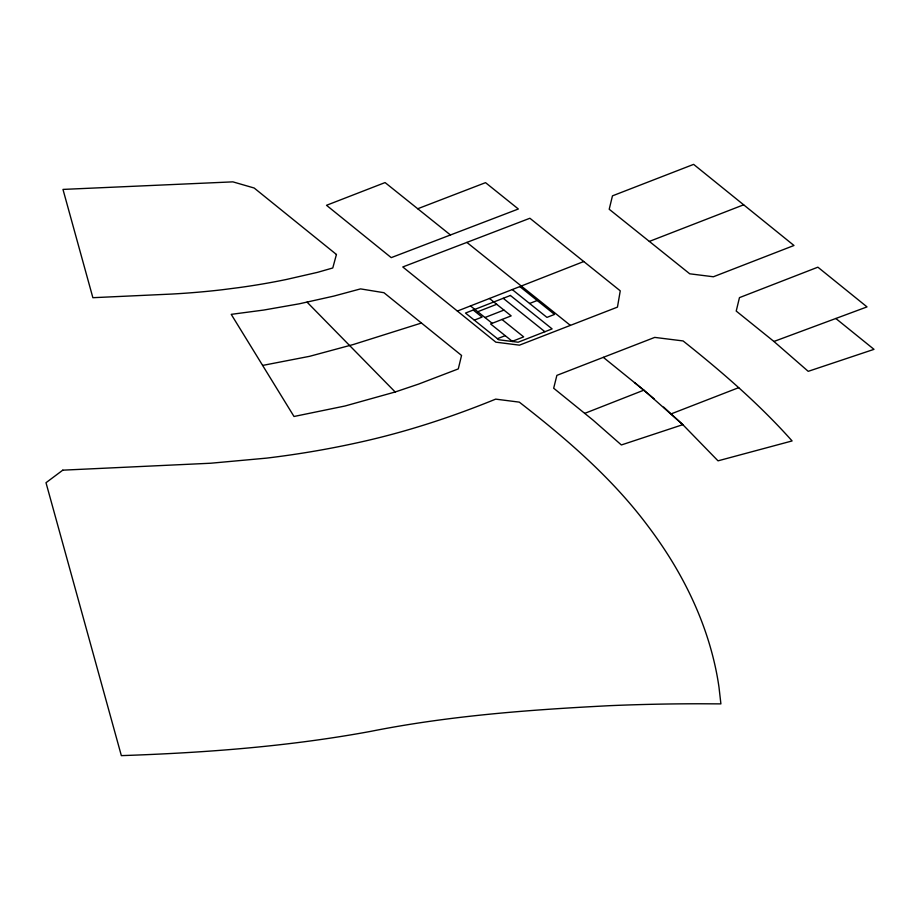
<?xml version="1.0" encoding="UTF-8"?>
<svg xmlns="http://www.w3.org/2000/svg" width="920" height="920" viewBox="0 0 920 920"><rect width="100%" height="100%" fill="white"/><g stroke="black" fill="none" stroke-linecap="round" stroke-linejoin="round"><path stroke-width="1.38" d="M457.378 311.063L495.822 342.159L519.443 345.161L617.458 307.119L620.252 290.835L529.897 218.258L402.776 266.961L457.378 311.063L583.763 261.533M477.733 311.719L496.708 304.278M474.306 320.148L482.068 317.101L473.236 310.028M484.966 317.515L503.941 310.086M529.598 303.473L537.188 300.506M497.455 338.698L505.206 335.662M512.29 341.331L523.675 336.881L501.975 319.481M584.729 413.367L643.862 390.16L682.824 424.66L718.014 460.839L792.097 440.944C759.218 404.029 721.717 371.645 683.088 340.94L654.73 337.398L556.876 375.372L553.679 388.228L593.135 420.198L621.368 444.958L682.824 424.66L663.642 407.088M649.347 241.419L689.735 273.803L713.391 276.77L793.983 245.49L693.622 164.369L612.467 195.845L609.212 209.254L649.347 241.419L743.659 204.803M671.174 413.873L738.702 387.653M417.726 208.748L485.541 182.655L518.351 209.001L391.23 257.635L326.508 205.298L385.077 182.574L450.466 234.991M773.927 341.469L867.019 306.9L817.88 267.18L739.461 297.631L736.218 311.063L773.927 341.469L808.22 371.335L874 349.347L835.831 318.492M395.174 391.989L418.634 384.077L458.286 368.909L461.553 355.442L383.939 292.709L360.548 288.892L333.787 296.102L299.241 303.818L263.672 310.063L231.23 314.353L294.009 416.484L345.023 405.996L395.174 391.989L307.084 302.162M421.44 323.035L353.234 344.54L309.66 356.304L262.648 365.424M466.865 242.408L570.377 325.381M519.834 286.591L554.541 314.421L546.952 317.388L512.245 289.558M503.205 298.287L544.916 331.729M489.474 298.483L511.175 315.882L490.59 323.943L512.497 341.504M470.499 305.923L492.2 323.311M603.324 357.351L643.862 390.16M634.501 382.524L654.143 398.831M336.433 254.483L332.775 267.973L317.584 272.332L286.603 279.427A475.973 273.01 4 0 1 238.429 287.672L222.007 289.777A509.622 292.307 4 0 1 171.775 294.055L92.874 297.7L62.974 189.416L232.886 181.861L254.161 188.013L336.433 254.483M62.79 470.166L46 482.712L121.348 755.63C204.769 752.79 288.27 746.58 370.449 731.423C449.431 715.656 530.069 709.734 610.408 705.64A1242.092 712.436 4 0 1 700.683 703.777L720.9 703.88L719.003 687.309A802.677 460.391 4 0 0 714.334 662.526C705.582 624.967 689.667 589.329 669.185 556.738A858.785 492.579 4 0 0 647.381 525.285C611.639 477.618 566.11 438.495 519.294 402.132L495.673 399.13C450.34 417.634 403.627 432.803 355.729 443.118A635.8 364.688 4 0 1 266.466 458.137L210.795 463.22L62.79 470.166M510.404 295.469L465.485 313.065L498.778 339.767L518.132 342.217L552.115 328.9L510.404 295.469"/></g></svg>
